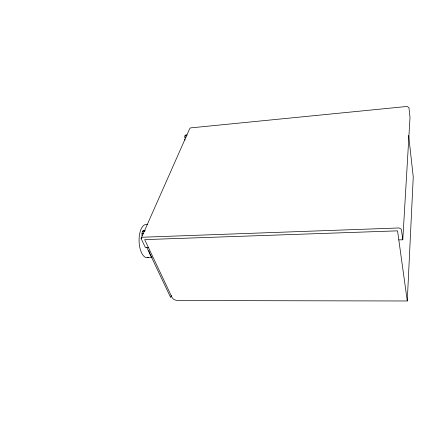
<?xml version="1.0" encoding="UTF-8"?>
<svg xmlns="http://www.w3.org/2000/svg" width="435" height="435" viewBox="0 0 435 435"><rect width="100%" height="100%" fill="white"/><g stroke="black" fill="none" stroke-linecap="round" stroke-linejoin="round"><path stroke-width="0.65" d="M407.274 300.982L397.552 230.854L144.676 239.614L172.048 297.458A4.698 2.822 19.7 0 0 177.763 300.536L407.274 300.982L413.25 177.001L408.655 135.432M398.803 239.892L402.783 239.772L410.004 117.586L408.938 107.63L407.133 106.45L190.334 127.923L189.442 129.211L141.081 238.51L145.355 247.471L148.351 247.379M185.783 137.558L184.69 137.145L185.016 135.693L185.631 135.024L186.941 134.899M141.886 235.672L142.288 231.67L143.12 230.637L145.034 230.555M171.33 295.544L170.629 297.458L146.851 247.423M141.081 238.51L142.017 237.249L399.178 227.962L401.385 229.305L402.783 239.772M185.016 135.693L186.985 135.508M184.69 137.145L186.001 137.02M147.672 224.389L146.399 224.449A16.639 7.515 88.2 0 0 139.135 242.425A16.639 7.515 88.2 0 0 148.427 257.4M145.089 230.637L143.12 230.637M142.288 231.67L144.85 231.572M141.837 233.519L143.757 233.443M147.133 257.705L152.234 257.585M184.734 138.982L185.005 140.135M151.63 257.134A19.782 8.673 88.2 0 1 148.846 250.756"/></g></svg>
